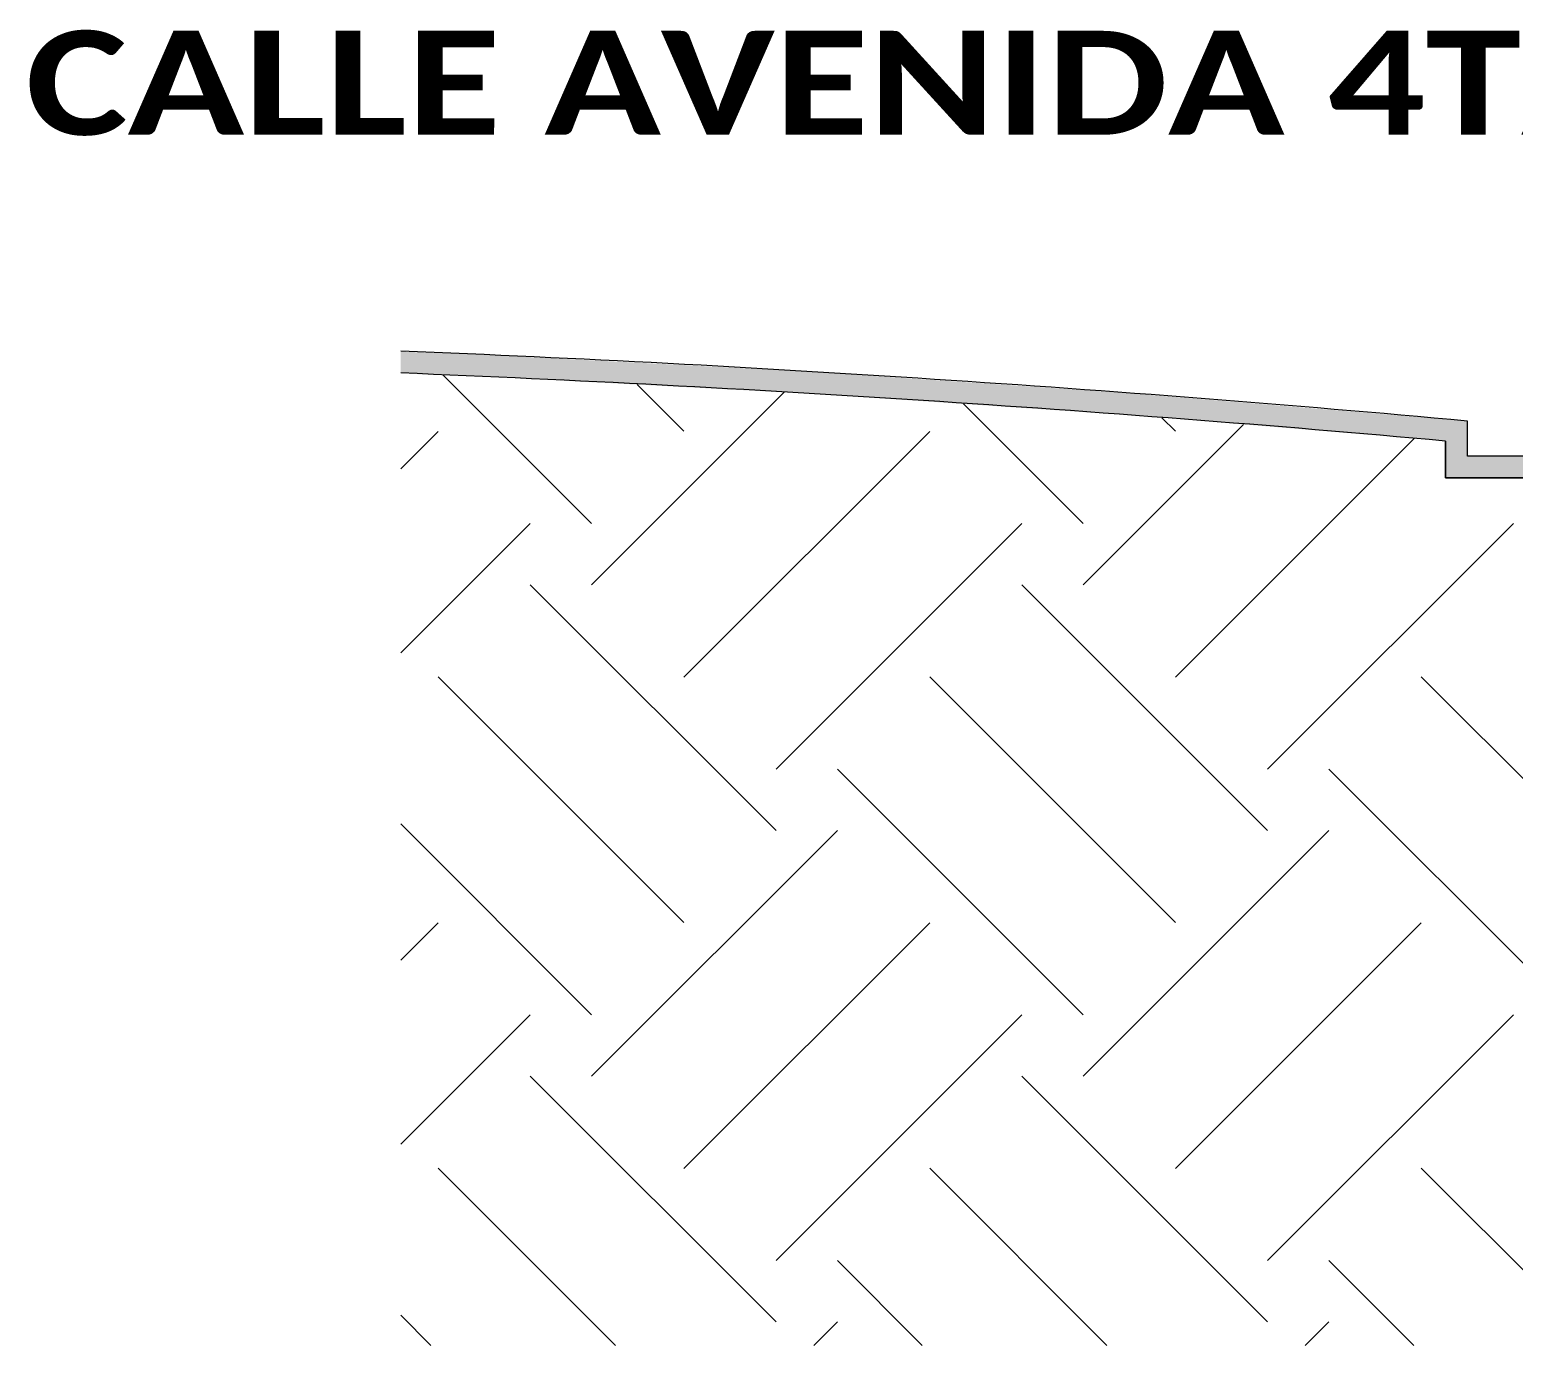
# Model space of a CAD drawing. Header units: metres. Extents: x -144 to 1000, y -717 to 29.
# Drawn here: x 28.781 to 32.169, y -662.044 to -659.038 of the extents above; entities that cross this region are included whole.
import ezdxf

# ---------------------------------------------------------------- set-up
doc = ezdxf.new("R2010")
doc.units = ezdxf.units.M
doc.layers.get('0').update_dxf_attribs({"color": 1})
for name, color, linetype, lineweight in [('A-DETL-GENF', 1, 'Continuous', 9), ('A-DETL-THIN', 1, 'Continuous', 9), ('G-ANNO-TEXT', 2, 'Continuous', 9)]:
    doc.layers.add(name, color=color, linetype=linetype, lineweight=lineweight)
doc.styles.add('Calibri_B_2', font='calibrib.ttf', dxfattribs={"height": 0.135})

# ---------------------------------------------------------------- blocks, each defined once
blk = doc.blocks.new('WEWE')
at = {"layer": 'A-DETL-GENF'}
blk.add_hatch(color=256, dxfattribs=at).paths.add_polyline_path([(32.0644, -660.062), (32.5144, -660.062), (32.5144, -659.682), (33.7129, -659.682), (33.7129, -659.632), (32.6244, -659.632), (32.583, -659.6374), (32.5444, -659.6534), (32.5112, -659.6788), (32.4858, -659.712), (32.4698, -659.7505), (32.4644, -659.792), (32.4644, -660.012), (32.0644, -660.012), (32.0644, -659.932), (31.2834, -659.8676), (30.5516, -659.8185), (29.8192, -659.7805), (29.6283, -659.7734), (29.6283, -659.8233), (29.8585, -659.8323), (30.5945, -659.8711), (31.3299, -659.9212), (32.0144, -659.9776), (32.0144, -660.062)])
at = {"layer": 'A-DETL-GENF', "color": 252, "true_color": 0x959595}
for p, q in [((30.0642, -660.166), (29.725, -659.8269)), ((30.0642, -660.306), (30.5044, -659.8659)), ((30.2751, -659.955), (30.1685, -659.8484)), ((31.1867, -660.166), (30.9133, -659.8926)), ((31.1867, -660.306), (31.5531, -659.9396)), ((31.3976, -659.955), (31.3669, -659.9243)), ((29.6283, -660.0413), (29.7138, -659.9558)), ((30.2751, -660.517), (30.8364, -659.9558)), ((31.3976, -660.517), (31.9429, -659.9718)), ((29.6283, -660.4618), (29.9243, -660.1658)), ((30.4856, -660.727), (31.0468, -660.1658)), ((31.6081, -660.727), (32.1694, -660.1658)), ((30.4856, -660.8676), (29.9243, -660.3063)), ((31.6081, -660.8676), (31.0468, -660.3063)), ((30.2751, -661.0776), (29.7138, -660.5163)), ((31.3976, -661.0776), (30.8364, -660.5163)), ((32.5202, -661.0776), (31.9589, -660.5163)), ((31.1867, -661.2886), (30.6255, -660.7273)), ((32.3093, -661.2886), (31.748, -660.7273)), ((30.0642, -661.2886), (29.6283, -660.8526)), ((30.0642, -661.4286), (30.6255, -660.8673)), ((31.1867, -661.4286), (31.748, -660.8673)), ((29.6283, -661.1638), (29.7138, -661.0783)), ((30.2751, -661.6396), (30.8364, -661.0783)), ((31.3976, -661.6396), (31.9589, -661.0783)), ((29.6283, -661.5843), (29.9243, -661.2883)), ((30.4856, -661.8496), (31.0468, -661.2883)), ((31.6081, -661.8496), (32.1694, -661.2883)), ((30.4856, -661.9901), (29.9243, -661.4288)), ((31.6081, -661.9901), (31.0468, -661.4288)), ((30.1188, -662.0438), (29.7138, -661.6388)), ((31.2413, -662.0438), (30.8364, -661.6388)), ((32.3639, -662.0438), (31.9589, -661.6388)), ((30.8194, -662.0438), (30.6255, -661.8498)), ((31.942, -662.0438), (31.748, -661.8498)), ((29.6969, -662.0438), (29.6283, -661.9752)), ((30.5715, -662.0438), (30.6255, -661.9898)), ((31.694, -662.0438), (31.748, -661.9898))]:
    blk.add_line(p, q, dxfattribs=at)
at = {"layer": 'A-DETL-THIN'}
for p, q in [((32.0644, -660.012), (32.0644, -659.932)), ((32.0144, -660.062), (32.0144, -659.9776)), ((32.0144, -659.9776), (32.0144, -660.062)), ((32.4644, -660.012), (32.0644, -660.012)), ((32.5144, -660.062), (32.0144, -660.062)), ((32.0144, -660.062), (32.5144, -660.062))]:
    blk.add_line(p, q, dxfattribs=at)
for radius, start, end in [(48.4052, 84.80243, 87.69239), (48.3552, 84.85653, 87.69001), (48.3552, 84.85653, 87.69001)]:
    blk.add_arc((27.6793, -708.1381), radius, start, end, dxfattribs=at)
at = {"layer": 'G-ANNO-TEXT', "style": 'Calibri_B_2', "width": 1.2}
blk.add_text('CALLE AVENIDA 4TA', height=0.2375, dxfattribs=at).set_placement((28.7718, -659.2779))

msp = doc.modelspace()

# ---------------------------------------------------------------- block references
at = {"color": 3}
msp.add_blockref('WEWE', (0, 0), dxfattribs=at)

doc.saveas('drawing.dxf')
